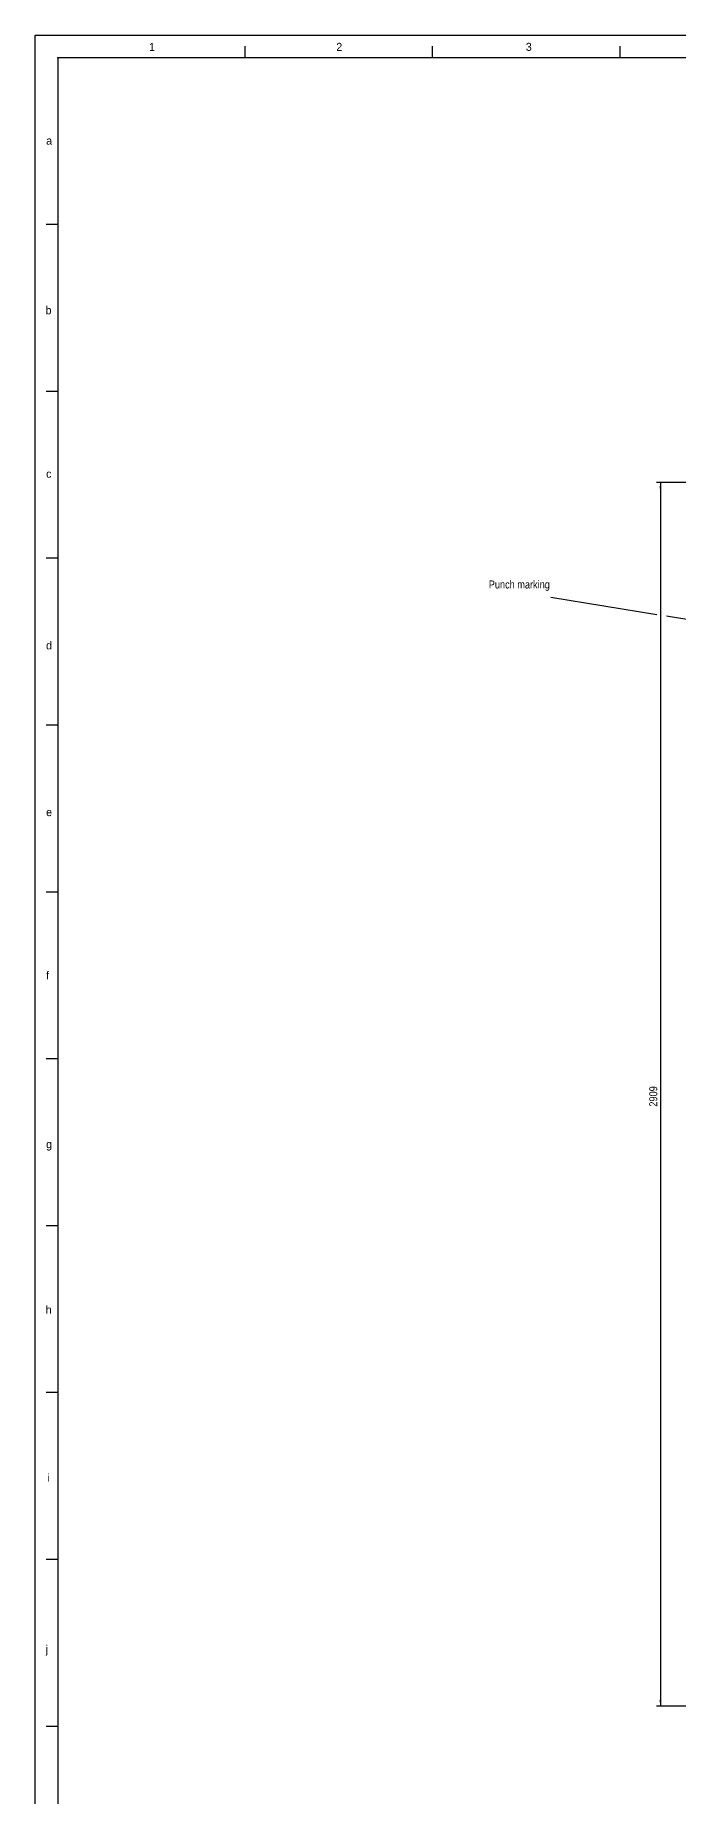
# Model space of a CAD drawing. Extents: x -1016 to 81, y 51 to 1250.
# Drawn here: x -1016 to -734, y 479 to 1249 of the extents above; entities that cross this region are included whole.
import ezdxf
from ezdxf.enums import TextEntityAlignment as Align

# ---------------------------------------------------------------- set-up
doc = ezdxf.new("R2010")
doc.units = 0
doc.header["$MEASUREMENT"] = 0
for name, color, linetype in [('1', 7, 'CONTINUOUS'), ('10', 7, 'CONTINUOUS'), ('15', 7, 'CONTINUOUS'), ('17', 7, 'CONTINUOUS')]:
    doc.layers.add(name, color=color, linetype=linetype)
doc.styles.get("Standard").update_dxf_attribs({"font": 'txt', "height": 0.2})

msp = doc.modelspace()

# ---------------------------------------------------------------- linework, layer by layer
at = {"layer": '1', "color": 253, "linetype": 'Continuous'}
for p, q in [((-924.36, 1239.59), (-924.36, 1244.59)), ((-842.26, 1239.59), (-842.26, 1244.59)), ((-760.16, 1239.59), (-760.16, 1244.59)), ((-1006.46, 1166.59), (-1011.46, 1166.59)), ((-1006.46, 1093.59), (-1011.46, 1093.59)), ((-1006.46, 1020.59), (-1011.46, 1020.59)), ((-1006.46, 947.59), (-1011.46, 947.59)), ((-1006.46, 874.59), (-1011.46, 874.59)), ((-1006.46, 801.59), (-1011.46, 801.59)), ((-1006.46, 801.59), (-1011.46, 801.59)), ((-1006.46, 728.59), (-1011.46, 728.59)), ((-1006.46, 655.59), (-1011.46, 655.59)), ((-1006.46, 582.59), (-1011.46, 582.59)), ((-1006.46, 509.59), (-1011.46, 509.59))]:
    msp.add_line(p, q, dxfattribs=at)
msp.add_lwpolyline([(-1006.46, 70.59), (-185.46, 70.59), (-185.46, 1239.59), (-1006.46, 1239.59), (-1006.46, 70.59)], dxfattribs=at)
at = {"layer": '1', "color": 92, "linetype": 'Continuous'}
msp.add_point((-1006.47, 1239.6), dxfattribs=at)
at = {"layer": '10', "color": 253, "linetype": 'Continuous'}
msp.add_lwpolyline([(-1016.34, 1249.42), (-175.59, 1249.42), (-175.59, 60.77), (-1016.34, 60.77), (-1016.34, 1249.42)], dxfattribs=at)
at = {"layer": '15', "color": 1, "linetype": 'Continuous'}
for p, q in [((-625.43, 1053.82), (-744.24, 1053.82)), ((-742.49, 1053.82), (-742.49, 518.51)), ((-744.13, 995.93), (-790.5, 1003.51)), ((-721.14, 992.17), (-739.81, 995.22)), ((-647.34, 518.51), (-744.24, 518.51))]:
    msp.add_line(p, q, dxfattribs=at)
for points in [[(-742.93, 1051.19), (-742.49, 1053.82), (-742.05, 1051.19)], [(-742.05, 521.14), (-742.49, 518.51), (-742.93, 521.14)]]:
    msp.add_solid(points, dxfattribs=at)

# ---------------------------------------------------------------- texts
at = {"layer": '1', "color": 253, "linetype": 'Continuous'}
for s, p in [('1', (-966.46, 1242.59)), ('2', (-884.46, 1242.59)), ('3', (-801.46, 1242.59)), ('a', (-1011.53, 1201.55)), ('b', (-1011.79, 1127.36)), ('c', (-1011.56, 1055.83)), ('d', (-1011.59, 980.74)), ('e', (-1011.56, 907.8)), ('f', (-1011.56, 836.39)), ('g', (-1011.56, 762.53)), ('h', (-1011.73, 690.09)), ('i', (-1010.96, 616.59)), ('j', (-1011.7, 541.59))]:
    msp.add_text(s, height=3.5, dxfattribs=at).set_placement(p)
at = {"layer": '15', "color": 1, "linetype": 'Continuous', "width": 0.857143}
msp.add_text('2909', height=3.5, rotation=90, dxfattribs=at).set_placement((-745.64, 780.71), align=Align.MIDDLE_LEFT)
at = {"layer": '17', "color": 215, "linetype": 'Continuous', "width": 0.857388}
msp.add_text('Punch marking', height=3.499, dxfattribs=at).set_placement((-817.68, 1009.14), align=Align.MIDDLE_LEFT)

doc.saveas('drawing.dxf')
